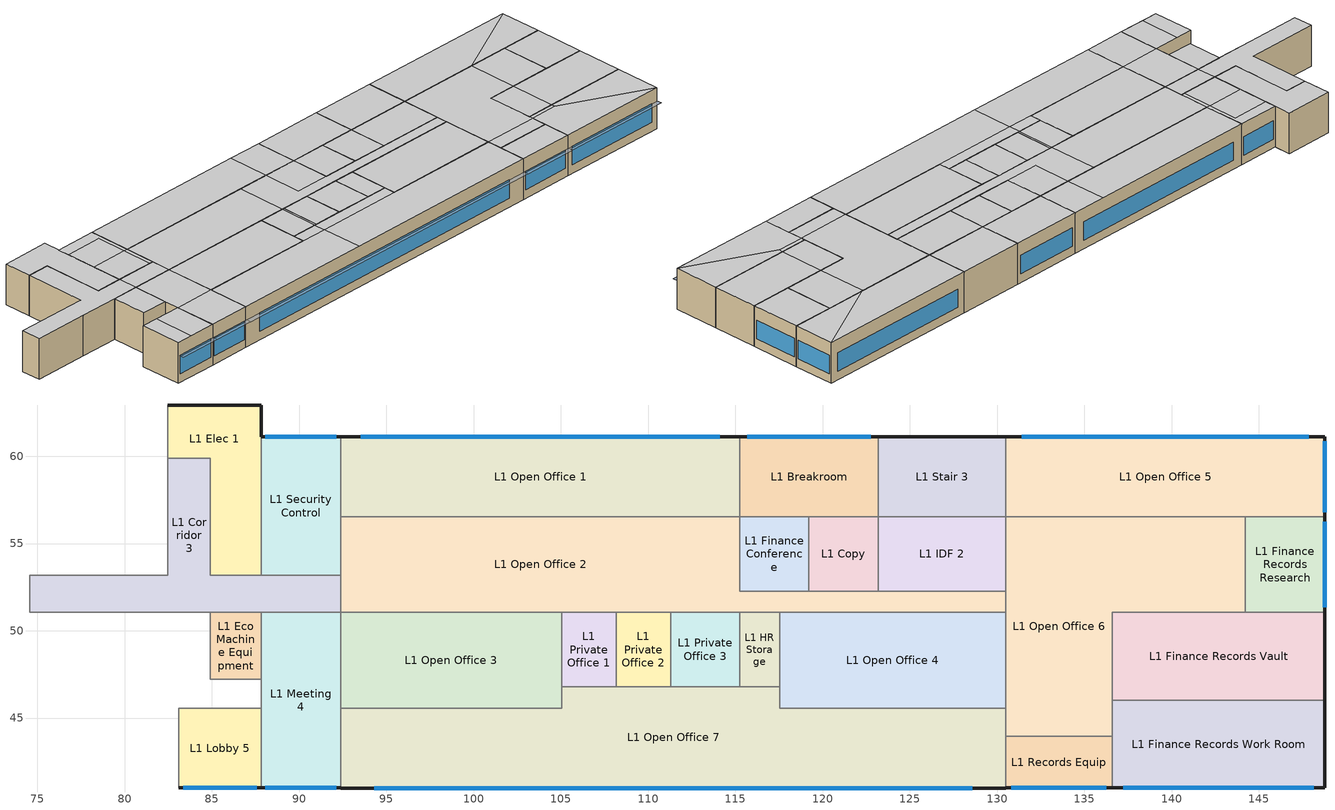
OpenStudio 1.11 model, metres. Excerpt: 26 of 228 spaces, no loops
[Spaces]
L1 Lobby 5
 floor ground (Construction Internal Source 109): 87.82,45.56 87.82,40.99 83.09,40.99 83.09,45.56 z0
 wall outside (Typical Insulated Steel Framed Exterior Wall R-18.18): 83.09,40.99 87.82,40.99 z0:4.47
 wall to L1 Stair 2-1: 83.09,45.56 83.09,40.99 z0:4.47
 wall to L1 Corridor 0: 87.82,45.56 83.09,45.56 z0:4.47
 wall to L1 Meeting 4: 87.82,40.99 87.82,45.56 z0:4.47
 window (U 0.42 SHGC 0.40 Dbl LoE (e2-.1) Tint 6mm/6mm Air): 83.35,40.99 87.56,40.99 z0.95:2.99
 ceiling to L2 Nursing: 87.82,40.99 87.82,45.56 84.92,45.56 84.92,40.99 z4.47
 ceiling to L2 Phone: 84.92,40.99 84.92,45.56 83.09,45.56 83.09,40.99 z4.47
L1 Meeting 4
 floor ground (Construction Internal Source 128): 92.39,51.05 92.39,40.99 87.82,40.99 87.82,51.05 z0
 wall outside (Typical Insulated Steel Framed Exterior Wall R-18.18): 87.82,40.99 92.39,40.99 z0:4.47
 wall to L1 Open Office 3: 92.39,45.56 92.39,51.05 z0:4.47
 wall to L1 Open Office 7: 92.39,40.99 92.39,45.56 z0:4.47
 wall to L1 Corridor 0: 87.82,47.21 87.82,45.56 z0:4.47
 wall to L1 Eco Machine Equipment: 87.82,51.05 87.82,47.21 z0:4.47
 wall to L1 Corridor 3: 92.39,51.05 87.82,51.05 z0:4.47
 window (U 0.42 SHGC 0.40 Dbl LoE (e2-.1) Tint 6mm/6mm Air): 88.07,40.99 92.14,40.99 z0.95:2.99
 ceiling to L2 Open Office 2: 92.39,45.56 92.39,51.05 87.82,51.05 87.82,45.56 z4.47
 ceiling to L2 Open Office 3: 92.39,40.99 92.39,45.56 87.82,45.56 87.82,40.99 z4.47
L1 Open Office 7
 floor ground (Construction Internal Source 141): 117.53,46.78 117.53,45.56 130.49,45.56 130.49,40.99 92.39,40.99 92.39,45.56 105.04,45.56 105.04,46.78 z0
 wall outside (Typical Insulated Steel Framed Exterior Wall R-18.18): 92.39,40.99 130.49,40.99 z0:4.47
 wall to L1 Open Office 4: 130.49,45.56 117.53,45.56 117.53,46.78 z0:4.47
 wall to L1 Open Office 6: 130.49,43.95 130.49,45.56 z0:4.47
 wall to L1 Records Equip: 130.49,40.99 130.49,43.95 z0:4.47
 wall to L1 Open Office 3: 105.04,46.78 105.04,45.56 92.39,45.56 z0:4.47
 wall to L1 Private Office 1: 108.16,46.78 105.04,46.78 z0:4.47
 wall to L1 Private Office 2: 111.29,46.78 108.16,46.78 z0:4.47
 wall to L1 Private Office 3: 115.25,46.78 111.29,46.78 z0:4.47
 wall to L1 HR Storage: 117.53,46.78 115.25,46.78 z0:4.47
 window (U 0.42 SHGC 0.40 Dbl LoE (e2-.1) Tint 6mm/6mm Air): 94.3,40.99 128.58,40.99 z0.95:2.97
 ceiling to L2 Open Office 5: 117.53,45.56 117.53,46.78 107.93,46.78 107.93,45.56 z4.47
 ceiling to L2 Open Office 2: 107.93,45.56 107.93,46.78 105.04,46.78 105.04,45.56 z4.47
 ceiling to L2 Open Office 3: 107.93,40.99 107.93,45.56 92.39,45.56 92.39,40.99 z4.47
 ceiling to L2 Open Office 4: 130.49,40.99 130.49,45.56 107.93,45.56 107.93,40.99 z4.47
L1 Records Equip
 floor ground (Construction Internal Source 14): 136.58,43.95 136.58,40.99 130.49,40.99 130.49,43.95 z0
 wall outside (Typical Insulated Steel Framed Exterior Wall R-18.18): 130.49,40.99 136.58,40.99 z0:4.47
 wall to L1 Open Office 6: 136.58,43.95 130.49,43.95 z0:4.47
 wall to L1 Finance Records Work Room: 136.58,40.99 136.58,43.95 z0:4.47
 window (U 0.42 SHGC 0.40 Dbl LoE (e2-.1) Tint 6mm/6mm Air): 130.81,40.99 136.26,40.99 z0.95:2.98
 ceiling to L2 Open Office 4: 136.58,40.99 136.58,43.95 130.49,43.95 130.49,40.99 z4.47
L1 Finance Records Work Room
 floor ground (Construction Internal Source 82): 148.78,46.02 148.78,40.99 136.58,40.99 136.58,46.02 z0
 wall outside (Typical Insulated Steel Framed Exterior Wall R-18.18): 136.58,40.99 148.78,40.99 148.78,46.02 z0:4.47
 wall to L1 Open Office 6: 136.58,46.02 136.58,43.95 z0:4.47
 wall to L1 Finance Records Vault: 148.78,46.02 136.58,46.02 z0:4.47
 window (U 0.42 SHGC 0.40 Dbl LoE (e2-.1) Tint 6mm/6mm Air): 137.21,40.99 148.15,40.99 z0.95:2.97
 ceiling to L2 Open Office 4: 148.78,40.99 139.63,45.56 136.58,45.56 136.58,40.99 z4.47
 ceiling to L2 Open Office 5: 139.63,45.56 139.63,46.02 136.58,46.02 136.58,45.56 z4.47
 ceiling to L2 Open Office 6: 148.78,40.99 148.78,46.02 139.63,46.02 139.63,45.56 z4.47
L1 Open Office 6
 floor ground (Construction Internal Source 223): 144.2,56.54 144.2,51.05 136.58,51.05 136.58,43.95 130.49,43.95 130.49,56.54 z0
 wall to L1 Open Office 4: 130.49,51.05 130.49,45.56 z0:4.47
 wall to L1 Open Office 2: 130.49,52.27 130.49,51.05 z0:4.47
 wall to L1 IDF 2: 130.49,56.54 130.49,52.27 z0:4.47
 wall to L1 Open Office 5: 144.2,56.54 130.49,56.54 z0:4.47
 wall to L1 Finance Records Research: 144.2,51.05 144.2,56.54 z0:4.47
 wall to L1 Finance Records Vault: 136.58,46.02 136.58,51.05 144.2,51.05 z0:4.47
 ceiling to L2 Open Office 5: 136.58,45.56 136.58,51.05 139.63,51.05 139.63,56.54 130.49,56.54 130.49,45.56 z4.47
 ceiling to L2 Open Office 4: 136.58,43.95 136.58,45.56 130.49,45.56 130.49,43.95 z4.47
 ceiling to L2 Open Office 6: 144.2,51.05 144.2,56.54 139.63,56.54 139.63,51.05 z4.47
L1 Open Office 3
 floor ground (Construction Internal Source 88): 105.04,51.05 105.04,45.56 92.39,45.56 92.39,51.05 z0
 wall to L1 Private Office 1: 105.04,46.78 105.04,51.05 z0:4.47
 wall to L1 Open Office 2: 105.04,51.05 92.39,51.05 z0:4.47
 ceiling to L2 Open Office 2: 105.04,45.56 105.04,51.05 92.39,51.05 92.39,45.56 z4.47
L1 Open Office 4
 floor ground (Construction Internal Source 200): 130.49,51.05 130.49,45.56 117.53,45.56 117.53,51.05 z0
 wall to L1 Open Office 2: 130.49,51.05 117.53,51.05 z0:4.47
 wall to L1 HR Storage: 117.53,51.05 117.53,46.78 z0:4.47
 ceiling to L2 Open Office 5: 130.49,45.56 130.49,51.05 117.53,51.05 117.53,45.56 z4.47
L1 Finance Records Vault
 floor ground (Construction Internal Source 145): 148.78,51.05 148.78,46.02 136.58,46.02 136.58,51.05 z0
 wall outside (Typical Insulated Steel Framed Exterior Wall R-18.18): 148.78,46.02 148.78,51.05 z0:4.47
 wall to L1 Finance Records Research: 148.78,51.05 144.2,51.05 z0:4.47
 ceiling to L2 Open Office 5: 139.63,46.02 139.63,51.05 136.58,51.05 136.58,46.02 z4.47
 ceiling to L2 Open Office 6: 148.78,46.02 148.78,51.05 139.63,51.05 139.63,46.02 z4.47
L1 Private Office 1
 floor ground (Construction Internal Source 53): 105.04,51.05 108.16,51.05 108.16,46.78 105.04,46.78 z0
 wall to L1 Open Office 2: 108.16,51.05 105.04,51.05 z0:4.47
 wall to L1 Private Office 2: 108.16,46.78 108.16,51.05 z0:4.47
 ceiling to L2 Open Office 2: 107.93,46.78 107.93,51.05 105.04,51.05 105.04,46.78 z4.47
 ceiling to L2 Open Office 5: 108.16,46.78 108.16,51.05 107.93,51.05 107.93,46.78 z4.47
L1 Private Office 2
 floor ground (Construction Internal Source 34): 108.16,51.05 111.29,51.05 111.29,46.78 108.16,46.78 z0
 wall to L1 Open Office 2: 111.29,51.05 108.16,51.05 z0:4.47
 wall to L1 Private Office 3: 111.29,46.78 111.29,51.05 z0:4.47
 ceiling to L2 Open Office 5: 111.29,46.78 111.29,51.05 108.16,51.05 108.16,46.78 z4.47
L1 Private Office 3
 floor ground (Construction Internal Source 209): 111.29,51.05 115.25,51.05 115.25,46.78 111.29,46.78 z0
 wall to L1 Open Office 2: 115.25,51.05 111.29,51.05 z0:4.47
 wall to L1 HR Storage: 115.25,46.78 115.25,51.05 z0:4.47
 ceiling to L2 Open Office 5: 115.25,46.78 115.25,51.05 111.29,51.05 111.29,46.78 z4.47
L1 HR Storage
 floor ground (Construction Internal Source 139): 117.53,51.05 117.53,46.78 115.25,46.78 115.25,51.05 z0
 wall to L1 Open Office 2: 117.53,51.05 115.25,51.05 z0:4.47
 ceiling to L2 Open Office 5: 117.53,46.78 117.53,51.05 115.25,51.05 115.25,46.78 z4.47
L1 Eco Machine Equipment
 floor ground (Construction Internal Source 215): 87.82,51.05 87.82,47.21 84.92,47.21 84.92,51.05 z0
 wall to L1 Corridor 0: 84.92,47.21 87.82,47.21 z0:4.47
 wall to L1 Lobby 4: 84.92,51.05 84.92,47.21 z0:4.47
 wall to L1 Corridor 3: 87.82,51.05 84.92,51.05 z0:4.47
 ceiling to L2 Nursing: 87.82,47.21 87.82,51.05 84.92,51.05 84.92,47.21 z4.47
L1 Corridor 3
 floor ground (Construction Internal Source 10): 84.92,59.89 84.92,53.18 92.39,53.18 92.39,51.05 74.56,51.05 74.56,53.18 82.48,53.18 82.48,59.89 z0
 wall to L1 RR 2: 82.48,59.89 82.48,53.18 74.56,53.18 z0:4.47
 wall to L1 Elec 1: 87.82,53.18 84.92,53.18 84.92,59.89 82.48,59.89 z0:4.47
 wall to L1 Security Control: 92.39,53.18 87.82,53.18 z0:4.47
 wall to L1 Open Office 2: 92.39,51.05 92.39,53.18 z0:4.47
 wall to L1 Lobby 4: 80.6,51.05 84.92,51.05 z0:4.47
 wall to L1 Meeting 3: 74.56,51.05 80.6,51.05 z0:4.47
 wall to L1 Meeting 2: 74.56,53.18 74.56,51.05 z0:4.47
 ceiling to L2 Corridor: 87.82,51.05 87.82,53.18 84.92,53.18 84.92,59.89 82.48,59.89 82.48,53.18 74.56,53.18 74.56,51.05 z4.47
 ceiling to L2 Open Office 2: 87.82,51.05 92.39,51.05 92.39,53.18 87.82,53.18 z4.47
L1 Open Office 2
 floor ground (Construction Internal Source 127): 115.25,56.54 115.25,52.27 130.49,52.27 130.49,51.05 92.39,51.05 92.39,56.54 z0
 wall to L1 IDF 2: 130.49,52.27 123.17,52.27 z0:4.47
 wall to L1 Security Control: 92.39,56.54 92.39,53.18 z0:4.47
 wall to L1 Open Office 1: 115.25,56.54 92.39,56.54 z0:4.47
 wall to L1 Finance Conference: 119.21,52.27 115.25,52.27 115.25,56.54 z0:4.47
 wall to L1 Copy: 123.17,52.27 119.21,52.27 z0:4.47
 ceiling to L2 Open Office 2: 107.93,51.05 107.93,56.54 92.39,56.54 92.39,51.05 z4.47
 ceiling to L2 Open Office 5: 130.49,51.05 130.49,52.27 111.44,52.27 111.44,56.54 107.93,56.54 107.93,51.05 z4.47
 ceiling to L2 Customer Relations: 111.44,52.27 115.25,52.27 115.25,56.54 111.44,56.54 z4.47
L1 Finance Records Research
 floor ground (Construction Internal Source 182): 148.78,56.54 148.78,51.05 144.2,51.05 144.2,56.54 z0
 wall outside (Typical Insulated Steel Framed Exterior Wall R-18.18): 148.78,51.05 148.78,56.54 z0:4.47
 wall to L1 Open Office 5: 148.78,56.54 144.2,56.54 z0:4.47
 window (U 0.42 SHGC 0.40 Dbl LoE (e2-.1) Tint 6mm/6mm Air): 148.78,51.35 148.78,56.24 z0.95:2.98
 ceiling to L2 Open Office 6: 148.78,51.05 148.78,56.54 144.2,56.54 144.2,51.05 z4.47
L1 Finance Conference
 floor ground (Construction Internal Source 95): 119.21,56.54 119.21,52.27 115.25,52.27 115.25,56.54 z0
 wall to L1 Breakroom: 119.21,56.54 115.25,56.54 z0:4.47
 wall to L1 Copy: 119.21,52.27 119.21,56.54 z0:4.47
 ceiling to L2 Copy: 119.21,52.27 119.21,56.54 115.25,56.54 115.25,52.27 z4.47
L1 Copy
 floor ground (Construction Internal Source 166): 123.17,56.54 123.17,52.27 119.21,52.27 119.21,56.54 z0
 wall to L1 Breakroom: 123.17,56.54 119.21,56.54 z0:4.47
 wall to L1 IDF 2: 123.17,52.27 123.17,56.54 z0:4.47
 ceiling to L2 Copy: 123.17,52.27 123.17,56.54 119.21,56.54 119.21,52.27 z4.47
L1 IDF 2
 floor ground (Construction Internal Source 222): 130.49,56.54 130.49,52.27 123.17,52.27 123.17,56.54 z0
 wall to L1 Stair 3: 130.49,56.54 123.17,56.54 z0:4.47
 ceiling to L2 IDF: 130.49,52.27 130.49,56.54 123.17,56.54 123.17,52.27 z4.47
L1 Elec 1
 floor ground (Construction Internal Source 186): 87.82,62.94 87.82,53.18 84.92,53.18 84.92,59.89 82.48,59.89 82.48,62.94 z0
 wall outside (Typical Insulated Steel Framed Exterior Wall R-18.18): 87.82,61.11 87.82,62.94 82.48,62.94 z0:4.47
 wall to L1 RR 2: 82.48,62.94 82.48,59.89 z0:4.47
 wall to L1 Security Control: 87.82,53.18 87.82,61.11 z0:4.47
 ceiling to L2 Elec: 87.82,53.18 87.82,62.94 82.48,62.94 82.48,59.89 84.92,59.89 84.92,53.18 z4.47
L1 Security Control
 floor ground (Construction Internal Source 72): 92.39,61.11 92.39,53.18 87.82,53.18 87.82,61.11 z0
 wall outside (Typical Insulated Steel Framed Exterior Wall R-18.18): 92.39,61.11 87.82,61.11 z0:4.47
 wall to L1 Open Office 1: 92.39,56.54 92.39,61.11 z0:4.47
 window (U 0.42 SHGC 0.40 Dbl LoE (e2-.1) Tint 6mm/6mm Air): 92.14,61.11 88.07,61.11 z0.95:2.99
 ceiling to L2 Open Office 2: 92.39,53.18 92.39,56.54 92.01,56.54 92.01,53.18 z4.47
 ceiling to L2 Open Office 1: 92.39,56.54 92.39,61.11 87.82,61.11 87.82,59.89 92.01,59.89 92.01,56.54 z4.47
 ceiling to L2 Meeting 2: 92.01,53.18 92.01,56.54 87.82,56.54 87.82,53.18 z4.47
 ceiling to L2 Meeting 1: 92.01,56.54 92.01,59.89 87.82,59.89 87.82,56.54 z4.47
L1 Open Office 1
 floor ground (Construction Internal Source 2): 115.25,61.11 115.25,56.54 92.39,56.54 92.39,61.11 z0
 wall outside (Typical Insulated Steel Framed Exterior Wall R-18.18): 115.25,61.11 92.39,61.11 z0:4.47
 wall to L1 Breakroom: 115.25,56.54 115.25,61.11 z0:4.47
 window (U 0.42 SHGC 0.40 Dbl LoE (e2-.1) Tint 6mm/6mm Air): 114.09,61.11 93.55,61.11 z0.95:2.97
 ceiling to L2 Open Office 1: 111.44,56.54 111.44,61.11 92.39,61.11 92.39,56.54 z4.47
 ceiling to L2 Meeting 3: 115.25,56.54 115.25,61.11 111.44,61.11 111.44,56.54 z4.47
L1 Breakroom
 floor ground (Construction Internal Source 32): 123.17,61.11 123.17,56.54 115.25,56.54 115.25,61.11 z0
 wall outside (Typical Insulated Steel Framed Exterior Wall R-18.18): 123.17,61.11 115.25,61.11 z0:4.47
 wall to L1 Stair 3: 123.17,56.54 123.17,61.11 z0:4.47
 window (U 0.42 SHGC 0.40 Dbl LoE (e2-.1) Tint 6mm/6mm Air): 122.76,61.11 115.67,61.11 z0.95:2.98
 ceiling to L2 Call Center Training: 123.17,56.54 123.17,61.11 115.25,61.11 115.25,56.54 z4.47
L1 Stair 3
 floor ground (Construction Internal Source 152): 130.49,61.11 130.49,56.54 123.17,56.54 123.17,61.11 z0
 wall outside (Typical Insulated Steel Framed Exterior Wall R-18.18): 130.49,61.11 123.17,61.11 z0:4.47
 wall to L1 Open Office 5: 130.49,56.54 130.49,61.11 z0:4.47
 ceiling to L2 Stair 3: 130.49,56.54 130.49,61.11 123.17,61.11 123.17,56.54 z4.47
L1 Open Office 5
 floor ground (Construction Internal Source 111): 148.78,61.11 148.78,56.54 130.49,56.54 130.49,61.11 z0
 wall outside (Typical Insulated Steel Framed Exterior Wall R-18.18): 148.78,56.54 148.78,61.11 130.49,61.11 z0:4.47
 window (U 0.42 SHGC 0.40 Dbl LoE (e2-.1) Tint 6mm/6mm Air): 148.78,56.79 148.78,60.86 z0.95:2.99; 147.85,61.11 131.42,61.11 z0.95:2.97
 ceiling to L2 Open Office 7: 139.63,56.54 148.78,61.11 130.49,61.11 130.49,56.54 z4.47
 ceiling to L2 Open Office 6: 148.78,56.54 148.78,61.11 139.63,56.54 z4.47
shading: 92.36,40.99 87.84,40.99 87.84,40.38 92.36,40.38 z3.1; 136.56,40.99 130.51,40.99 130.51,40.38 136.56,40.38 z3.09; 148.75,40.99 136.61,40.99 136.61,40.38 148.75,40.38 z3.08; 87.79,40.99 83.12,40.99 83.12,40.38 87.79,40.38 z3.1; 130.46,40.99 92.41,40.99 92.41,40.38 130.46,40.38 z3.08
[Building]
90.1-2013-MediumOffice-ASHRAE 169-2006-5B PRM baseline created: 2016-05-18 14:10:54 -0600: Space Type=Denver Admin - OpenOffice; Default Construction Set=90.1-2013 - CZ5
[ClimateZones]
Climate Zone Institution Name 1=ASHRAE; Climate Zone Document Name 1=ANSI/ASHRAE Standard 169; Climate Zone Document Year 1=2006; Climate Zone Institution Name 2=CEC; Climate Zone Document Name 2=California Climate Zone Descriptions; Climate Zone Document Year 2=1995
[Site]
Denver Intl Ap: Latitude {deg}=39.83; Longitude {deg}=-104.65; Time Zone {hr}=-7; Elevation {m}=1650
[SizingPeriod:DesignDay] Barometric Pressure {Pa}=83011; Sky Clearness=0; Rain Indicator=0; Snow Indicator=0; Day of Month=21; Daylight Saving Time Indicator=0; Dry-Bulb Temperature Range Modifier Type=DefaultMultipliers
Name | Maximum Dry-Bulb Temperature {C} | Daily Dry-Bulb Temperature Range {deltaC} | Humidity Indicating Conditions at Maximum Dry-Bulb | Wind Speed {m/s} | Wind Direction {deg} | Month | Day Type | Humidity Indicating Type | Solar Model Indicator | ASHRAE Taub | ASHRAE Taud
Denver Intl Ap Ann Htg 99.6% Condns DB | -17.4 | 0 | -17.4 | 3.3 | 160 | 12 | WinterDesignDay | Wetbulb | ASHRAEClearSky
Denver Intl Ap Ann Clg .4% Condns DP=>MDB | 19.9 | 15.2 | 16 | 4.2 | 80 | 7 | SummerDesignDay | Dewpoint | ASHRAETau | 0.424 | 2.012
Denver Intl Ap Ann Hum_n 99.6% Condns DP=>MCDB | -11.7 | 0 | -21.5 | 3.3 | 160 | 12 | WinterDesignDay | Dewpoint | ASHRAEClearSky
Denver Intl Ap Ann Clg .4% Condns WB=>MDB | 27.3 | 15.2 | 18.3 | 4.2 | 80 | 7 | SummerDesignDay | Wetbulb | ASHRAETau | 0.424 | 2.012
[Construction]
Denver Admin ExtWall Steel Framed R25: 1IN Stucco, Insulation R-25, 1/2IN Gypsum
Denver Admin R-40 Roof: Roof Membrane, Denver Admin Roof Insulation R-40, Metal Decking
Interior Partition 1; Interior Door 1: G05 25mm wood
ExtSlabCarpet 4in ClimateZone 1-8: MAT-CC05 4 HW CONCRETE, CP02 CARPET PAD
Interior Floor 1: F16 Acoustic tile, F05 Ceiling air space resistance 1, M11 100mm lightweight concrete
Interior Wall 1: G01a 19mm gypsum board, F04 Wall air space resistance, G01a 19mm gypsum board
Interior Ceiling 1: M11 100mm lightweight concrete, F05 Ceiling air space resistance 1, F16 Acoustic tile
Exterior Door 2013: F08 Metal surface, I01 25mm insulation board 2013
ASHRAE 90.1-2013 Skylight CZ 5: Skylight U-0.50/SHGC-0.40
Interior Window 1: Clear 3mm
Denver Admin Glazing 0.38/0.25/0.49: Denver Glazing 0.38/0.25/0.49
Typical Insulated Steel Framed Exterior Wall R-18.18: 25mm Stucco, 5/8 in. Gypsum Board, Typical Insulation R-16.0, 5/8 in. Gypsum Board
U 0.42 SHGC 0.40 Dbl LoE (e2-.1) Tint 6mm/6mm Air: LoE TINT 6MM, AIR 6MM, CLEAR 6MM
[Material]
Name | Roughness | Thickness {m} | Conductivity {W/m-K} | Density {kg/m3} | Specific Heat {J/kg-K} | Thermal Absorptance | Solar Absorptance | Visible Absorptance
G05 25mm wood | MediumSmooth | 0.0254 | 0.15 | 608 | 1630 | 0.9 | 0.5 | 0.5
1IN Stucco | Smooth | 0.0253 | 0.6918 | 1858 | 837 | 0.9 | 0.92 | 0.92
1/2IN Gypsum | Smooth | 0.0127 | 0.16 | 784.9 | 830 | 0.9 | 0.4 | 0.4
Roof Membrane | VeryRough | 0.0095 | 0.16 | 1121.29 | 1460 | 0.9 | 0.7 | 0.7
Denver Admin Roof Insulation R-40 | MediumRough | 0.34036 | 0.049 | 265 | 836.8 | 0.9 | 0.7 | 0.7
Metal Decking | MediumSmooth | 0.0015 | 45.006 | 7680 | 418.4 | 0.9 | 0.6 | 0.6
F16 Acoustic tile | MediumSmooth | 0.0191 | 0.06 | 368 | 590 | 0.9 | 0.3 | 0.3
F08 Metal surface | Smooth | 0.0008 | 45.28 | 7824 | 500 | 0.9 | 0.7 | 0.7
Insulation R-25 | MediumRough | 0.2159 | 0.049 | 265 | 836.8 | 0.9 | 0.7 | 0.7
Material 3; Material 19; Material 27; Material 63; Material 67; Material 105; Material 143; Material 163; Material 175; Material 189; Material 217; Material 221; Material 253; Material 255; Material 277; Material 281; Material 289; Material 303; Material 331; Material 363; Material 371; Material 399; Material 417; Material 429; Material 443; Material 445 | Rough | 0.0254 | 0.02 | 56.06 | 1210
Material 4; Material 20; Material 28; Material 64; Material 68; Material 106; Material 144; Material 164; Material 176; Material 190; Material 218; Material 222; Material 254; Material 256; Material 278; Material 282; Material 290; Material 304; Material 332; Material 364; Material 372; Material 400; Material 418; Material 430; Material 444; Material 446 | MediumRough | 0.0508 | 2.31 | 2322 | 832
MAT-CC05 4 HW CONCRETE | Rough | 0.1016 | 1.311 | 2240 | 836.8 | 0.9 | 0.85 | 0.85
M11 100mm lightweight concrete | MediumRough | 0.1016 | 0.53 | 1280 | 840 | 0.9 | 0.5 | 0.5
G01a 19mm gypsum board | MediumSmooth | 0.019 | 0.16 | 800 | 1090 | 0.9 | 0.4 | 0.4
I01 25mm insulation board 2013 | MediumRough | 0.0105664 | 0.03 | 43 | 1210 | 0.9 | 0.6 | 0.6
25mm Stucco | Smooth | 0.0254 | 0.72 | 1856 | 840 | 0.9 | 0.7 | 0.7
5/8 in. Gypsum Board | MediumSmooth | 0.0159 | 0.16 | 800 | 1090 | 0.9 | 0.7 | 0.7
[Material:AirGap]
Name | Thermal Resistance {m2-K/W}
F05 Ceiling air space resistance 1 | 0.18
F04 Wall air space resistance | 0.15
[Construction:InternalSource]
Construction Internal Source 2: 2, Material 3, Material 4, Material 4
Construction Internal Source 10: 2, Material 19, Material 20, Material 20
Construction Internal Source 14: 2, Material 27, Material 28, Material 28
Construction Internal Source 32: 2, Material 63, Material 64, Material 64
Construction Internal Source 34: 2, Material 67, Material 68, Material 68
Construction Internal Source 53: 2, Material 105, Material 106, Material 106
Construction Internal Source 72: 2, Material 143, Material 144, Material 144
Construction Internal Source 82: 2, Material 163, Material 164, Material 164
Construction Internal Source 88: 2, Material 175, Material 176, Material 176
Construction Internal Source 95: 2, Material 189, Material 190, Material 190
Construction Internal Source 109: 2, Material 217, Material 218, Material 218
Construction Internal Source 111: 2, Material 221, Material 222, Material 222
Construction Internal Source 127: 2, Material 253, Material 254, Material 254
Construction Internal Source 128: 2, Material 255, Material 256, Material 256
Construction Internal Source 139: 2, Material 277, Material 278, Material 278
Construction Internal Source 141: 2, Material 281, Material 282, Material 282
Construction Internal Source 145: 2, Material 289, Material 290, Material 290
Construction Internal Source 152: 2, Material 303, Material 304, Material 304
Construction Internal Source 166: 2, Material 331, Material 332, Material 332
Construction Internal Source 182: 2, Material 363, Material 364, Material 364
Construction Internal Source 186: 2, Material 371, Material 372, Material 372
Construction Internal Source 200: 2, Material 399, Material 400, Material 400
Construction Internal Source 209: 2, Material 417, Material 418, Material 418
Construction Internal Source 215: 2, Material 429, Material 430, Material 430
Construction Internal Source 222: 2, Material 443, Material 444, Material 444
Construction Internal Source 223: 2, Material 445, Material 446, Material 446
[DefaultConstructionSet]
90.1-2013 - CZ5: Default Exterior Surface Constructions=Default Surface Constructions 79; Default Interior Surface Constructions=Default Surface Constructions 80; Default Ground Contact Surface Constructions=Default Surface Constructions 81; Default Exterior SubSurface Constructions=Default Sub Surface Constructions 53; Default Interior SubSurface Constructions=Default Sub Surface Constructions 54; Interior Partition Construction=Interior Partition 1
[DefaultSurfaceConstructions]
Name | Floor Construction | Wall Construction | Roof Ceiling Construction
Default Surface Constructions 79 | ExtSlabCarpet 4in ClimateZone 1-8 | Denver Admin ExtWall Steel Framed R25 | Denver Admin R-40 Roof
Default Surface Constructions 80 | Interior Floor 1 | Interior Wall 1 | Interior Ceiling 1
Default Surface Constructions 81 | ExtSlabCarpet 4in ClimateZone 1-8 | ExtSlabCarpet 4in ClimateZone 1-8 | ExtSlabCarpet 4in ClimateZone 1-8
[DefaultSubSurfaceConstructions]
Name | Fixed Window Construction | Operable Window Construction | Door Construction | Overhead Door Construction | Skylight Construction | Tubular Daylight Dome Construction | Tubular Daylight Diffuser Construction
Default Sub Surface Constructions 53 | Denver Admin Glazing 0.38/0.25/0.49 | Denver Admin Glazing 0.38/0.25/0.49 | Exterior Door 2013 | Exterior Door 2013 | ASHRAE 90.1-2013 Skylight CZ 5 | Interior Window 1 | Interior Window 1
Default Sub Surface Constructions 54 | Interior Window 1 | Interior Window 1 | Interior Door 1
[Material:NoMass] Roughness=Smooth; Thermal Absorptance=0.9
Name | Thermal Resistance {m2-K/W} | Solar Absorptance | Visible Absorptance
CP02 CARPET PAD | 0.1 | 0.8 | 0.8
Typical Insulation R-16.0 | 2.81828 | 0.7 | 0.7
[WindowMaterial:SimpleGlazingSystem]
Name | U-Factor {W/m2-K} | Solar Heat Gain Coefficient | Visible Transmittance
Skylight U-0.50/SHGC-0.40 | 2.83913 | 0.4 | 0.44
Denver Glazing 0.38/0.25/0.49 | 2.15774 | 0.25 | 0.49
[WindowMaterial:Glazing] Optical Data Type=SpectralAverage; Infrared Transmittance at Normal Incidence=0; Front Side Infrared Hemispherical Emissivity=0.84; Conductivity {W/m-K}=0.9; Dirt Correction Factor for Solar and Visible Transmittance=1; Solar Diffusing=No
Name | Thickness {m} | Solar Transmittance at Normal Incidence | Front Side Solar Reflectance at Normal Incidence | Back Side Solar Reflectance at Normal Incidence | Visible Transmittance at Normal Incidence | Front Side Visible Reflectance at Normal Incidence | Back Side Visible Reflectance at Normal Incidence | Back Side Infrared Hemispherical Emissivity
Clear 3mm | 0.003 | 0.837 | 0.075 | 0 | 0.898 | 0.081 | 0 | 0.84
LoE TINT 6MM | 0.006 | 0.36 | 0.093 | 0.2 | 0.5 | 0.035 | 0.054 | 0.1
CLEAR 6MM | 0.006 | 0.775 | 0.071 | 0.071 | 0.881 | 0.08 | 0.08 | 0.84
[WindowMaterial:Gas]
AIR 6MM: Gas Type=Air; Thickness {m}=0.0063
[DesignSpecification:OutdoorAir] Outdoor Air Method=Sum
Name | Outdoor Air Flow per Person {m3/s-person} | Outdoor Air Flow per Floor Area {m3/s-m2} | Outdoor Air Flow Rate Fraction Schedule | Outdoor Air Flow Air Changes per Hour {1/hr}
Denver Admin - OpenOffice Ventilation; Denver Admin - BreakRoom Ventilation; Denver Admin - Lobby Ventilation | 0.00235974 | 0.0003048 | Ventilation Availability
Denver Admin - ClosedOffice Ventilation | 0.00235974 | 0.0003048 | Ventilation Availability | 0
Denver Admin - Conference Ventilation; Denver Admin - IT_Room Ventilation | 0.00235974 | 0.0003048
Denver Admin - Corridor Ventilation; Denver Admin - PrintRoom Ventilation; Denver Admin - Stair Ventilation |  | 0.0003048 | Ventilation Availability
Denver Admin - Elec/MechRoom Ventilation |  | 0.0006096
Denver Admin - Storage Ventilation |  | 0.0006096 | Ventilation Availability
[ThermostatSetpoint:DualSetpoint] Heating Setpoint Temperature Schedule=Setpoint Htg - Admin; Cooling Setpoint Temperature Schedule=Setpoint Clg - Admin
Thermostat Setpoint Dual Setpoint 15; Thermostat Setpoint Dual Setpoint 26; Thermostat Setpoint Dual Setpoint 29; Thermostat Setpoint Dual Setpoint 37; Thermostat Setpoint Dual Setpoint 52; Thermostat Setpoint Dual Setpoint 63; Thermostat Setpoint Dual Setpoint 75; Thermostat Setpoint Dual Setpoint 80; Thermostat Setpoint Dual Setpoint 83; Thermostat Setpoint Dual Setpoint 91; Thermostat Setpoint Dual Setpoint 101; Thermostat Setpoint Dual Setpoint 106; Thermostat Setpoint Dual Setpoint 110; Thermostat Setpoint Dual Setpoint 128; Thermostat Setpoint Dual Setpoint 130; Thermostat Setpoint Dual Setpoint 131; Thermostat Setpoint Dual Setpoint 137; Thermostat Setpoint Dual Setpoint 139; Thermostat Setpoint Dual Setpoint 144; Thermostat Setpoint Dual Setpoint 145; Thermostat Setpoint Dual Setpoint 162; Thermostat Setpoint Dual Setpoint 179; Thermostat Setpoint Dual Setpoint 185; Thermostat Setpoint Dual Setpoint 200; Thermostat Setpoint Dual Setpoint 226; Thermostat Setpoint Dual Setpoint 228
[BuildingStory]
Building Story 1: Nominal Z Coordinate {m}=0; Nominal Floor to Floor Height {m}=8.3312
[Space] Building Story=Building Story 1
Name | Space Type | Thermal Zone
L1 Lobby 5 | Denver Admin - Lobby | L1 Lobby 5
L1 Meeting 4 | Denver Admin - Conference | L1 Meeting 4
L1 Open Office 7 |  | L1 Open Office 7
L1 Records Equip | Denver Admin - Storage | L1 Records Equip
L1 Finance Records Work Room | Denver Admin - Storage | L1 Finance Records Work Room
L1 Open Office 6 |  | L1 Open Office 6
L1 Open Office 3 |  | L1 Open Office 3
L1 Open Office 4 |  | L1 Open Office 4
L1 Finance Records Vault | Denver Admin - Storage | L1 Finance Records Vault
L1 Private Office 1 | Denver Admin - ClosedOffice | L1 Private Office 1
L1 Private Office 2 | Denver Admin - ClosedOffice | L1 Private Office 2
L1 Private Office 3 | Denver Admin - ClosedOffice | L1 Private Office 3
L1 HR Storage | Denver Admin - Storage | L1 HR Storage
L1 Eco Machine Equipment | Denver Admin - Elec/MechRoom | L1 Eco Machine Equipment
L1 Corridor 3 | Denver Admin - Corridor | L1 Corridor 3
L1 Open Office 2 |  | L1 Open Office 2
L1 Finance Records Research | Denver Admin - ClosedOffice | L1 Finance Records Research
L1 Finance Conference | Denver Admin - Conference | L1 Finance Conference
L1 Copy | Denver Admin - PrintRoom | L1 Copy
L1 IDF 2 | Denver Admin - IT_Room | L1 IDF 2
L1 Elec 1 | Denver Admin - Elec/MechRoom | L1 Elec 1
L1 Security Control | Denver Admin - Elec/MechRoom | L1 Security Control
L1 Open Office 1 |  | L1 Open Office 1
L1 Breakroom | Denver Admin - BreakRoom | L1 Breakroom
L1 Stair 3 | Denver Admin - Stair | L1 Stair 3
L1 Open Office 5 |  | L1 Open Office 5
[SpaceType] Standards Building Type=Office
Name | Default Schedule Set | Design Specification Outdoor Air Object | Standards Space Type
Denver Admin - OpenOffice | Denver Admin - OpenOffice Schedule Set | Denver Admin - OpenOffice Ventilation | OpenOffice
Denver Admin - BreakRoom | Denver Admin - BreakRoom Schedule Set | Denver Admin - BreakRoom Ventilation | BreakRoom
Denver Admin - ClosedOffice | Denver Admin - ClosedOffice Schedule Set | Denver Admin - ClosedOffice Ventilation | ClosedOffice
Denver Admin - Conference | Denver Admin - Conference Schedule Set | Denver Admin - Conference Ventilation | Conference
Denver Admin - Corridor | Denver Admin - Corridor Schedule Set | Denver Admin - Corridor Ventilation | Corridor
Denver Admin - Elec/MechRoom | Denver Admin - Elec/MechRoom Schedule Set | Denver Admin - Elec/MechRoom Ventilation | Elec/MechRoom
Denver Admin - IT_Room | Denver Admin - IT_Room Schedule Set | Denver Admin - IT_Room Ventilation | IT_Room
Denver Admin - Lobby | Denver Admin - Lobby Schedule Set | Denver Admin - Lobby Ventilation | Lobby
Denver Admin - PrintRoom | Denver Admin - PrintRoom Schedule Set | Denver Admin - PrintRoom Ventilation | PrintRoom
Denver Admin - Stair | Denver Admin - Stair Schedule Set | Denver Admin - Stair Ventilation | Stair
Denver Admin - Storage | Denver Admin - Storage Schedule Set | Denver Admin - Storage Ventilation | Storage
[DefaultScheduleSet] Lighting Schedule=Office Bldg Light; Infiltration Schedule=Medium Office Infil Quarter On
Denver Admin - OpenOffice Schedule Set; Denver Admin - BreakRoom Schedule Set; Denver Admin - ClosedOffice Schedule Set; Denver Admin - Conference Schedule Set; Denver Admin - Corridor Schedule Set; Denver Admin - IT_Room Schedule Set; Denver Admin - Lobby Schedule Set; Denver Admin - PrintRoom Schedule Set: Number of People Schedule=People - Admin; People Activity Level Schedule=Medium Office Activity; Electric Equipment Schedule=Medium Office Bldg Equip
Denver Admin - Elec/MechRoom Schedule Set: Electric Equipment Schedule=Medium Office Bldg Equip
Denver Admin - Stair Schedule Set; Denver Admin - Storage Schedule Set: 
[People:Definition]
15026 People: Number of People Calculation Method=Area/Person; Space Floor Area per Person {m2/person}=20.6431; Fraction Radiant=0.3
[Lights]
Name | Lights Definition | Space or SpaceType
Denver Admin - OpenOffice Lights 30.0 percent reduction | Denver Water Admin - OpenOffice Lights Definition - 30.0 percent reduction | Denver Admin - OpenOffice
Denver Admin - BreakRoom Lights 30.0 percent reduction | Denver Water Admin - BreakRoom Lights Definition - 30.0 percent reduction | Denver Admin - BreakRoom
Denver Admin - ClosedOffice Lights 30.0 percent reduction | Denver Water Admin - ClosedOffice Lights Definition - 30.0 percent reduction | Denver Admin - ClosedOffice
Denver Admin - Conference Lights 30.0 percent reduction | Denver Water Admin - Conference Lights Definition - 30.0 percent reduction | Denver Admin - Conference
Denver Admin - Corridor Lights 30.0 percent reduction | Denver Water Admin - Corridor Lights Definition - 30.0 percent reduction | Denver Admin - Corridor
Denver Admin - Elec/MechRoom Lights 30.0 percent reduction | Denver Water Admin - Elec/MechRoom Lights Definition - 30.0 percent reduction | Denver Admin - Elec/MechRoom
Denver Admin - IT_Room Lights 30.0 percent reduction | Denver Water Admin - IT_Room Lights Definition - 30.0 percent reduction | Denver Admin - IT_Room
Denver Admin - Lobby Lights 30.0 percent reduction | Denver Water Admin - Lobby Lights Definition - 30.0 percent reduction | Denver Admin - Lobby
Denver Admin - PrintRoom Lights 30.0 percent reduction | Denver Water Admin - PrintRoom Lights Definition - 30.0 percent reduction | Denver Admin - PrintRoom
Denver Admin - Stair Lights 30.0 percent reduction | Denver Water Admin - Stair Lights Definition - 30.0 percent reduction | Denver Admin - Stair
Denver Admin - Storage Lights 30.0 percent reduction | Denver Water Admin - Storage Lights Definition - 30.0 percent reduction | Denver Admin - Storage
[Lights:Definition] Design Level Calculation Method=Watts/Area; Fraction Radiant=0.4; Fraction Visible=0.2; Return Air Fraction=0.4
Name | Watts per Space Floor Area {W/m2}
Denver Water Admin - ClosedOffice Lights Definition - 30.0 percent reduction; Denver Water Admin - PrintRoom Lights Definition - 30.0 percent reduction; Denver Water Admin - IT_Room Lights Definition - 30.0 percent reduction | 11.9479
Denver Water Admin - Storage Lights Definition - 30.0 percent reduction | 6.78126
Denver Water Admin - Lobby Lights Definition - 30.0 percent reduction | 9.68752
Denver Water Admin - Elec/MechRoom Lights Definition - 30.0 percent reduction | 4.52084
Denver Water Admin - OpenOffice Lights Definition - 30.0 percent reduction | 10.5486
Denver Water Admin - Conference Lights Definition - 30.0 percent reduction | 13.2396
Denver Water Admin - Stair Lights Definition - 30.0 percent reduction | 7.4271
Denver Water Admin - BreakRoom Lights Definition - 30.0 percent reduction | 7.85765
Denver Water Admin - Corridor Lights Definition - 30.0 percent reduction | 7.10418
[ElectricEquipment]
Name | Electric Equipment Definition | Space or SpaceType
Denver Admin - OpenOffice Electric Equipment 30.0 percent reduction | Denver Water Admin - OpenOffice Electric Equipment Definition - 30.0 percent reduction | Denver Admin - OpenOffice
Denver Admin - BreakRoom Electric Equipment | Denver Water Admin - BreakRoom Electric Equipment Definition | Denver Admin - BreakRoom
Denver Admin - ClosedOffice Electric Equipment | Denver Water Admin - ClosedOffice Electric Equipment Definition | Denver Admin - ClosedOffice
Denver Admin - Conference Electric Equipment | Denver Water Admin - Conference Electric Equipment Definition | Denver Admin - Conference
Denver Admin - Corridor Electric Equipment | Denver Water Admin - Corridor Electric Equipment Definition | Denver Admin - Corridor
Denver Admin - Elec/MechRoom Electric Equipment | Denver Water Admin - Elec/MechRoom Electric Equipment Definition | Denver Admin - Elec/MechRoom
Denver Admin - IT_Room Electric Equipment | Denver Water Admin - IT_Room Electric Equipment Definition | Denver Admin - IT_Room
Denver Admin - Lobby Electric Equipment | Denver Water Admin - Lobby Electric Equipment Definition | Denver Admin - Lobby
Denver Admin - PrintRoom Electric Equipment | Denver Water Admin - PrintRoom Electric Equipment Definition | Denver Admin - PrintRoom
[ElectricEquipment:Definition] Design Level Calculation Method=Watts/Area
Name | Watts per Space Floor Area {W/m2}
Denver Water Admin - BreakRoom Electric Equipment Definition; Denver Water Admin - PrintRoom Electric Equipment Definition | 21.5278
Denver Water Admin - ClosedOffice Electric Equipment Definition | 6.8889
Denver Water Admin - Conference Electric Equipment Definition | 3.98265
Denver Water Admin - Corridor Electric Equipment Definition | 1.72223
Denver Water Admin - Elec/MechRoom Electric Equipment Definition | 2.90626
Denver Water Admin - IT_Room Electric Equipment Definition | 53.8196
Denver Water Admin - Lobby Electric Equipment Definition | 0.753474
Denver Water Admin - OpenOffice Electric Equipment Definition - 30.0 percent reduction | 5.34966
[SpaceInfiltration:DesignFlowRate] Design Flow Rate Calculation Method=Flow/ExteriorArea; Flow per Exterior Surface Area {m3/s-m2}=0.000164679
Name | Space or SpaceType
Denver Admin - OpenOffice Infiltration | Denver Admin - OpenOffice
Denver Admin - BreakRoom Infiltration | Denver Admin - BreakRoom
Denver Admin - ClosedOffice Infiltration | Denver Admin - ClosedOffice
Denver Admin - Conference Infiltration | Denver Admin - Conference
Denver Admin - Corridor Infiltration | Denver Admin - Corridor
Denver Admin - Elec/MechRoom Infiltration | Denver Admin - Elec/MechRoom
Denver Admin - IT_Room Infiltration | Denver Admin - IT_Room
Denver Admin - Lobby Infiltration | Denver Admin - Lobby
Denver Admin - PrintRoom Infiltration | Denver Admin - PrintRoom
Denver Admin - Stair Infiltration | Denver Admin - Stair
Denver Admin - Storage Infiltration | Denver Admin - Storage
[ThermalZone] Use Ideal Air Loads=No
Name | Thermostat | Fraction of Zone Controlled by Secondary Daylighting Control
L1 Security Control | Thermostat Setpoint Dual Setpoint 128
L1 Stair 3 | Thermostat Setpoint Dual Setpoint 130
L1 Lobby 5 | Thermostat Setpoint Dual Setpoint 131
L1 Breakroom | Thermostat Setpoint Dual Setpoint 137
L1 Finance Records Research | Thermostat Setpoint Dual Setpoint 139
L1 Elec 1 | Thermostat Setpoint Dual Setpoint 144
L1 IDF 2 | Thermostat Setpoint Dual Setpoint 145
L1 Open Office 3 | Thermostat Setpoint Dual Setpoint 162
L1 Open Office 4 | Thermostat Setpoint Dual Setpoint 179
L1 HR Storage | Thermostat Setpoint Dual Setpoint 185
L1 Private Office 2 | Thermostat Setpoint Dual Setpoint 200
L1 Private Office 1 | Thermostat Setpoint Dual Setpoint 226
L1 Open Office 5 | Thermostat Setpoint Dual Setpoint 228 | 0.146552
L1 Private Office 3 | Thermostat Setpoint Dual Setpoint 15
L1 Finance Conference | Thermostat Setpoint Dual Setpoint 26
L1 Open Office 6 | Thermostat Setpoint Dual Setpoint 29
L1 Copy | Thermostat Setpoint Dual Setpoint 37
L1 Eco Machine Equipment | Thermostat Setpoint Dual Setpoint 52
L1 Open Office 1 | Thermostat Setpoint Dual Setpoint 63 | 0.175305
L1 Open Office 7 | Thermostat Setpoint Dual Setpoint 75 | 0.197968
L1 Finance Records Vault | Thermostat Setpoint Dual Setpoint 80
L1 Corridor 3 | Thermostat Setpoint Dual Setpoint 83
L1 Meeting 4 | Thermostat Setpoint Dual Setpoint 91
L1 Open Office 2 | Thermostat Setpoint Dual Setpoint 101
L1 Finance Records Work Room | Thermostat Setpoint Dual Setpoint 106 | 0.204409
L1 Records Equip | Thermostat Setpoint Dual Setpoint 110 | 0
[Exterior:Lights:Definition]
Exterior Lights Definition 1: Design Level {W}=1600
[Exterior:Lights]
Exterior Lights 1: Exterior Lights Definition=Exterior Lights Definition 1; Schedule=Always On Discrete; Control Option=AstronomicalClock
[People] People Definition=15026 People
Name | Space or SpaceType
People 1 | Denver Admin - BreakRoom
People 2 | Denver Admin - ClosedOffice
People 3 | Denver Admin - Conference
People 4 | Denver Admin - Corridor
People 8 | Denver Admin - Lobby
People 9 | Denver Admin - OpenOffice
People 10 | Denver Admin - PrintRoom
[Daylighting:Control] Position Z-Coordinate {m}=0.9144; Illuminance Setpoint {lux}=300; Lighting Control Type=Stepped; Number of Stepped Control Steps=3
Name | Space | Position X-Coordinate {m} | Position Y-Coordinate {m}
L1 Finance Records Work Room Daylt Sensor 2 | L1 Finance Records Work Room | 6.096 | 0.011038
L1 Open Office 1 Daylt Sensor 2 | L1 Open Office 1 | -11.43 | -2.96901
L1 Open Office 5 Daylt Sensor 2 | L1 Open Office 5 | -2.98815 | 2.286
L1 Open Office 7 Daylt Sensor 2 | L1 Open Office 7 | -6.096 | -1.60488
L1 Records Equip Daylt Sensor 2 | L1 Records Equip | 3.048 | 2.98213
[Schedule:Ruleset]
Name | Default Day Schedule | Summer Design Day Schedule | Winter Design Day Schedule
Office Bldg Light | Office Bldg Light Default Schedule | Office Bldg Light Summer Design Day | Office Bldg Light Winter Design Day
Setpoint Htg - Admin | Large Office HtgSetp Default Schedule | Large Office HtgSetp Summer Design Day | Large Office HtgSetp Winter Design Day
Setpoint Clg - Admin | Large Office ClgSetp Default Schedule | Large Office ClgSetp Summer Design Day | Large Office ClgSetp Winter Design Day
People - Admin | Medium Office Bldg Occ Default Schedule | Medium Office Bldg Occ Summer Design Day | Medium Office Bldg Occ Winter Design Day
Medium Office Activity | Medium Office Activity Default Schedule | Medium Office Activity Summer Design Day | Medium Office Activity Winter Design Day
Medium Office Infil Quarter On | Medium Office Infil Quarter On Default Schedule | Medium Office Infil Quarter On Summer Design Day | Medium Office Infil Quarter On Winter Design Day
Medium Office Bldg Equip | Medium Office Bldg Equip Default Schedule | Medium Office Bldg Equip Summer Design Day | Medium Office Bldg Equip Winter Design Day
Ventilation Availability | Schedule Day 1
[Schedule:Day]
Office Bldg Light Default Schedule: 5, 0, 0.05, 7, 0, 0.05, 8, 0, 0.3, 17, 0, 0.9, 18, 0, 0.7, 20, 0, 0.5, 22, 0, 0.05, 23, 0, 0.05, 24, 0, 0.05
Office Bldg Light Summer Design Day; Medium Office Infil Quarter On Rule 1 Day Schedule; Medium Office Bldg Equip Summer Design Day: 24, 0, 1
Office Bldg Light Winter Design Day; Medium Office Bldg Occ Winter Design Day; Medium Office Bldg Occ Rule 1 Day Schedule; Medium Office Bldg Equip Winter Design Day: 24, 0, 0
Office Bldg Light Rule 1 Day Schedule: 24, 0, 0.05
Office Bldg Light Rule 2 Day Schedule: 6, 0, 0.05, 8, 0, 0.05, 14, 0, 0.05, 17, 0, 0.05, 24, 0, 0.05
Large Office HtgSetp Default Schedule: 5, 0, 15.5556, 18, 0, 21.1111, 24, 0, 15.5556
Large Office HtgSetp Summer Design Day; Large Office HtgSetp Rule 1 Day Schedule; Large Office HtgSetp Rule 2 Day Schedule: 24, 0, 15.5556
Large Office HtgSetp Winter Design Day: 24, 0, 21.1111
Large Office ClgSetp Default Schedule: 5, 0, 26.6667, 18, 0, 23.3333, 24, 0, 26.6667
Large Office ClgSetp Summer Design Day: 24, 0, 23.3333
Large Office ClgSetp Winter Design Day; Large Office ClgSetp Rule 1 Day Schedule: 24, 0, 26.6667
Large Office ClgSetp Rule 2 Day Schedule: 6, 0, 26.6667, 18, 0, 26.6667, 24, 0, 26.6667
Medium Office Bldg Occ Default Schedule: 6, 0, 0, 7, 0, 0.1, 8, 0, 0.2, 12, 0, 0.95, 13, 0, 0.5, 17, 0, 0.95, 18, 0, 0.7, 24, 0, 0
Medium Office Bldg Occ Summer Design Day: 6, 0, 0, 22, 0, 1, 24, 0, 0.05
Medium Office Bldg Occ Rule 2 Day Schedule: 6, 0, 0, 8, 0, 0, 14, 0, 0, 17, 0, 0, 24, 0, 0
Medium Office Activity Default Schedule; Medium Office Activity Summer Design Day; Medium Office Activity Winter Design Day: 24, 0, 120
Medium Office Infil Quarter On Default Schedule; Medium Office Infil Quarter On Summer Design Day: 6, 0, 1, 22, 0, 0.25, 24, 0, 1
Medium Office Infil Quarter On Winter Design Day; Medium Office Infil Quarter On Rule 2 Day Schedule: 6, 0, 1, 18, 0, 0.25, 24, 0, 1
Medium Office Bldg Equip Default Schedule: 8, 0, 0.4, 12, 0, 0.9, 13, 0, 0.8, 17, 0, 0.9, 18, 0, 0.8, 20, 0, 0.6, 22, 0, 0.4, 24, 0, 0.4
Medium Office Bldg Equip Rule 1 Day Schedule: 24, 0, 0.3
Medium Office Bldg Equip Rule 2 Day Schedule: 6, 0, 0.3, 8, 0, 0.3, 14, 0, 0.3, 17, 0, 0.3, 24, 0, 0.3
Schedule Day 1: 6, 0, 0.2, 22, 0, 1, 24, 0, 0.2
Schedule Day 3: 24, 0, 0.2
[Schedule:Rule]
Name | Schedule Ruleset | Rule Order | Day Schedule | Apply Sunday | Apply Monday | Apply Tuesday | Apply Wednesday | Apply Thursday | Apply Friday | Apply Saturday | Date Specification Type | Start Month | Start Day | End Month | End Day
Office Bldg Light Rule 1 | Office Bldg Light | 0 | Office Bldg Light Rule 1 Day Schedule | Yes | No | No | No | No | No | No | DateRange | 1 | 1 | 12 | 31
Office Bldg Light Rule 2 | Office Bldg Light | 1 | Office Bldg Light Rule 2 Day Schedule | No | No | No | No | No | No | Yes | DateRange | 1 | 1 | 12 | 31
Large Office HtgSetp Rule 1 | Setpoint Htg - Admin | 0 | Large Office HtgSetp Rule 1 Day Schedule | Yes | No | No | No | No | No | No | DateRange | 1 | 1 | 12 | 31
Large Office HtgSetp Rule 2 | Setpoint Htg - Admin | 1 | Large Office HtgSetp Rule 2 Day Schedule | No | No | No | No | No | No | Yes | DateRange | 1 | 1 | 12 | 31
Large Office ClgSetp Rule 1 | Setpoint Clg - Admin | 0 | Large Office ClgSetp Rule 1 Day Schedule | Yes | No | No | No | No | No | No | DateRange | 1 | 1 | 12 | 31
Large Office ClgSetp Rule 2 | Setpoint Clg - Admin | 1 | Large Office ClgSetp Rule 2 Day Schedule | No | No | No | No | No | No | Yes | DateRange | 1 | 1 | 12 | 31
Medium Office Bldg Occ Rule 1 | People - Admin | 0 | Medium Office Bldg Occ Rule 1 Day Schedule | Yes | No | No | No | No | No | No | DateRange | 1 | 1 | 12 | 31
Medium Office Bldg Occ Rule 2 | People - Admin | 1 | Medium Office Bldg Occ Rule 2 Day Schedule | No | No | No | No | No | No | Yes | DateRange | 1 | 1 | 12 | 31
Medium Office Infil Quarter On Rule 1 | Medium Office Infil Quarter On | 0 | Medium Office Infil Quarter On Rule 1 Day Schedule | Yes | No | No | No | No | No | No | DateRange | 1 | 1 | 12 | 31
Medium Office Infil Quarter On Rule 2 | Medium Office Infil Quarter On | 1 | Medium Office Infil Quarter On Rule 2 Day Schedule | No | No | No | No | No | No | Yes | DateRange | 1 | 1 | 12 | 31
Medium Office Bldg Equip Rule 1 | Medium Office Bldg Equip | 0 | Medium Office Bldg Equip Rule 1 Day Schedule | Yes | No | No | No | No | No | No | DateRange | 1 | 1 | 12 | 31
Medium Office Bldg Equip Rule 2 | Medium Office Bldg Equip | 1 | Medium Office Bldg Equip Rule 2 Day Schedule | No | No | No | No | No | No | Yes | DateRange | 1 | 1 | 12 | 31
Schedule Rule 1 | Ventilation Availability | 0 | Schedule Day 3 | Yes |  |  |  |  |  | Yes
[Schedule:Constant]
Always On Discrete: Value=1
